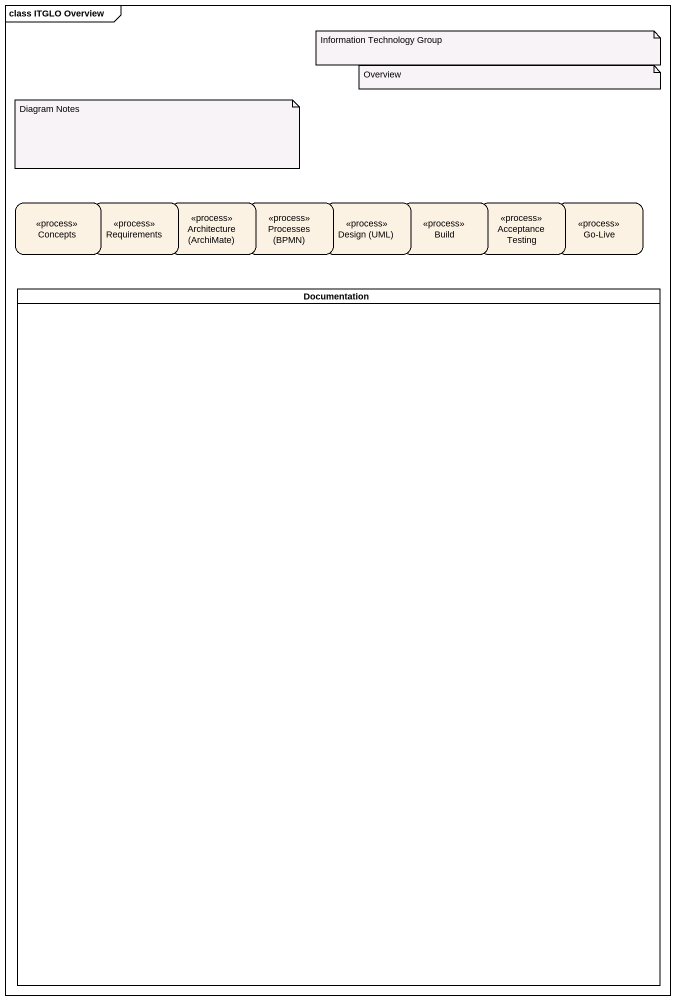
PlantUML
@startuml
mainframe class ITGLO Overview
hide empty description
state Concepts <<process>>
state Requirements <<process>>
state "Architecture (ArchiMate)" as Architecture_ArchiMate <<process>>
state "Processes (BPMN)" as Processes_BPMN <<process>>
state "Design (UML)" as Design_UML <<process>>
state Build <<process>>
state "Acceptance Testing" as Acceptance_Testing <<process>>
state "Go-Live" as Go_Live <<process>>
state Documentation <<partition>>
note as N1
  Information Technology Group
end note
note as N2
  Overview
end note
note as N3
  Diagram Notes
end note
@enduml
